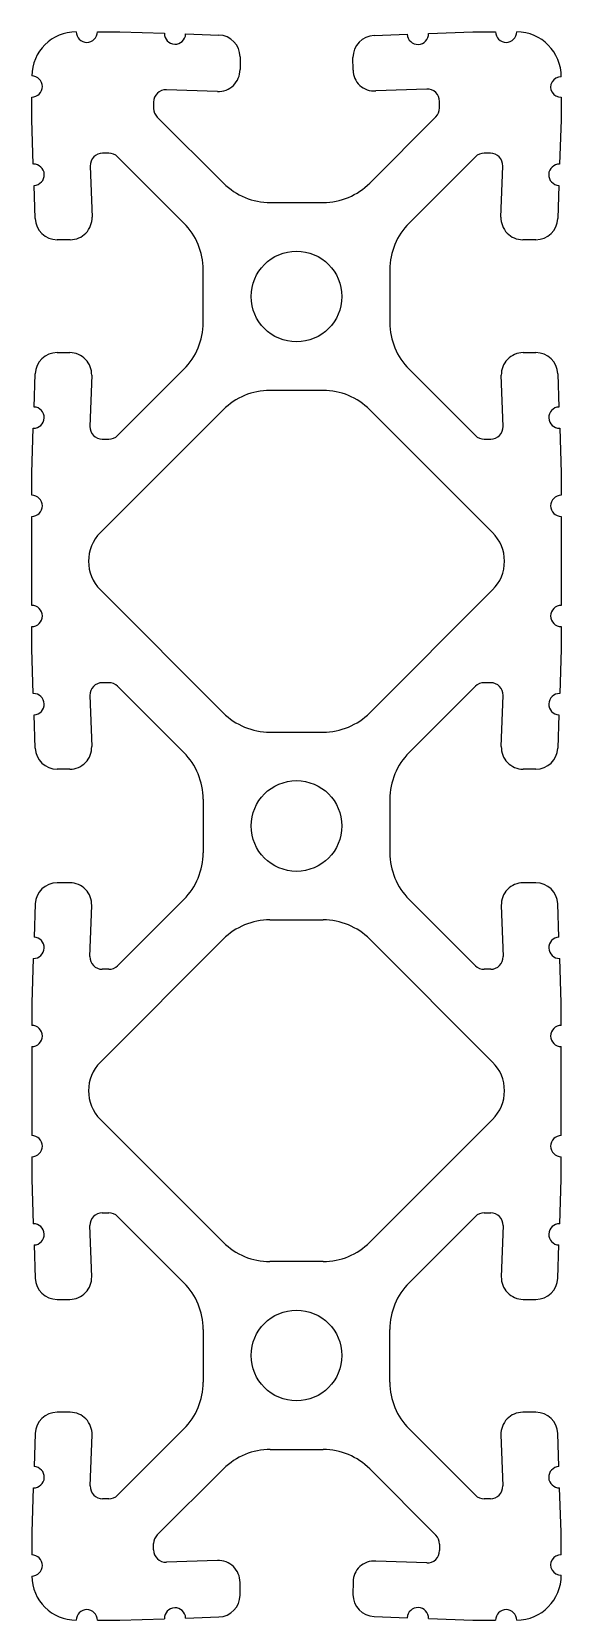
# Model space of a CAD drawing. Header units: millimetres. Extents: x -0.75 to 0.75, y -2.25 to 2.25.
import ezdxf

# ---------------------------------------------------------------- set-up
doc = ezdxf.new("R2010")
doc.units = ezdxf.units.MM
doc.layers.get('0').update_dxf_attribs({"linetype": 'CONTINUOUS'})
doc.layers.add('ASHADE', color=7, linetype='CONTINUOUS')

msp = doc.modelspace()

# ---------------------------------------------------------------- linework, layer by layer
at = {"color": 7, "linetype": 'CONTINUOUS'}
for p, q in [((-0.5641, 2.25), (-0.5001, 2.2501)), ((-0.5001, 2.2501), (-0.374, 2.2459)), ((-0.3141, 2.2439), (-0.2199, 2.2407)), ((0.2198, 2.2397), (0.314, 2.2431)), ((0.3739, 2.2453), (0.4999, 2.2499)), ((0.4999, 2.2499), (0.5639, 2.25)), ((-0.16, 2.1788), (-0.1599, 2.1428)), ((0.1601, 2.1416), (0.16, 2.1776)), ((-0.224, 2.0809), (-0.3686, 2.0858)), ((0.369, 2.0879), (0.2244, 2.0826)), ((-0.75, 2.001), (-0.75, 2.065)), ((-0.4048, 2.0507), (-0.4047, 2.033)), ((0.4053, 2.0342), (0.4052, 2.053)), ((0.75, 2.065), (0.75, 2.001)), ((-0.7456, 1.875), (-0.75, 2.001)), ((-0.3945, 2.0083), (-0.2066, 1.821)), ((0.2077, 1.8216), (0.395, 2.0095)), ((0.75, 2.001), (0.7455, 1.875)), ((-0.5316, 1.906), (-0.5493, 1.906)), ((-0.3192, 1.7081), (-0.5068, 1.8957)), ((0.5068, 1.8957), (0.3192, 1.7081)), ((0.5493, 1.906), (0.5316, 1.906)), ((-0.5843, 1.8698), (-0.5792, 1.7252)), ((0.5792, 1.7252), (0.5843, 1.8698)), ((-0.7402, 1.7208), (-0.7435, 1.815)), ((0.7435, 1.815), (0.7402, 1.7208)), ((-0.0743, 1.7664), (0.0756, 1.7666)), ((-0.6412, 1.661), (-0.6782, 1.661)), ((0.6782, 1.661), (0.6412, 1.661)), ((-0.2645, 1.4261), (-0.2645, 1.5759)), ((0.2644, 1.5759), (0.2644, 1.4261)), ((-0.6783, 1.341), (-0.6422, 1.341)), ((0.6422, 1.341), (0.6783, 1.341)), ((-0.7435, 1.187), (-0.7402, 1.2812)), ((-0.5803, 1.2768), (-0.5853, 1.1322)), ((-0.5068, 1.1062), (-0.3192, 1.2939)), ((0.3192, 1.2939), (0.5068, 1.1062)), ((0.5853, 1.1322), (0.5803, 1.2768)), ((0.7402, 1.2812), (0.7435, 1.187)), ((0.0754, 1.234), (-0.0754, 1.234)), ((-0.2076, 1.1792), (-0.5556, 0.8313)), ((0.5555, 0.8313), (0.2076, 1.1792)), ((-0.75, 1.001), (-0.7456, 1.127)), ((0.7456, 1.127), (0.75, 1.001)), ((-0.5503, 1.096), (-0.5316, 1.096)), ((0.5316, 1.096), (0.5503, 1.096)), ((-0.75, 0.937), (-0.75, 1.001)), ((0.75, 1.001), (0.75, 0.937)), ((-0.75, 0.625), (-0.75, 0.877)), ((0.75, 0.877), (0.75, 0.625)), ((-0.5556, 0.6687), (-0.2077, 0.3208)), ((0.2076, 0.3208), (0.5555, 0.6687)), ((-0.75, 0.501), (-0.75, 0.565)), ((0.75, 0.565), (0.75, 0.501)), ((-0.7456, 0.375), (-0.75, 0.501)), ((0.75, 0.501), (0.7456, 0.375)), ((-0.5316, 0.406), (-0.5503, 0.406)), ((0.5503, 0.406), (0.5316, 0.406)), ((-0.5853, 0.3698), (-0.5803, 0.2252)), ((-0.3192, 0.2081), (-0.5068, 0.3957)), ((0.5068, 0.3957), (0.3192, 0.2081)), ((0.5803, 0.2252), (0.5853, 0.3698)), ((-0.7402, 0.2208), (-0.7435, 0.315)), ((0.7435, 0.315), (0.7402, 0.2208)), ((-0.0754, 0.266), (0.0754, 0.266)), ((-0.6422, 0.161), (-0.6783, 0.161)), ((0.6783, 0.161), (0.6422, 0.161)), ((-0.6422, -0.161), (-0.6783, -0.161)), ((0.6783, -0.161), (0.6422, -0.161)), ((-0.7402, -0.2208), (-0.7435, -0.315)), ((-0.3192, -0.2081), (-0.5068, -0.3958)), ((0.5068, -0.3958), (0.3192, -0.2081)), ((0.7435, -0.315), (0.7402, -0.2208)), ((-0.5853, -0.3698), (-0.5803, -0.2252)), ((-0.0754, -0.266), (0.0754, -0.266)), ((0.5803, -0.2252), (0.5853, -0.3698)), ((-0.5556, -0.6687), (-0.2077, -0.3208)), ((0.2076, -0.3208), (0.5555, -0.6687)), ((-0.7456, -0.375), (-0.75, -0.501)), ((0.75, -0.501), (0.7456, -0.375)), ((-0.5316, -0.406), (-0.5503, -0.406)), ((0.5503, -0.406), (0.5316, -0.406)), ((-0.75, -0.501), (-0.75, -0.565)), ((0.75, -0.565), (0.75, -0.501)), ((-0.75, -0.625), (-0.75, -0.877)), ((0.75, -0.877), (0.75, -0.625)), ((-0.2076, -1.1792), (-0.5556, -0.8313)), ((0.5555, -0.8313), (0.2076, -1.1792)), ((-0.75, -0.937), (-0.75, -1.001)), ((0.75, -1.001), (0.75, -0.937)), ((-0.75, -1.001), (-0.7456, -1.127)), ((0.7456, -1.127), (0.75, -1.001)), ((-0.5503, -1.096), (-0.5316, -1.096)), ((-0.5068, -1.1063), (-0.3192, -1.2939)), ((0.3192, -1.2939), (0.5068, -1.1063)), ((0.5316, -1.096), (0.5503, -1.096)), ((-0.5803, -1.2768), (-0.5853, -1.1322)), ((0.5853, -1.1322), (0.5803, -1.2768)), ((-0.7435, -1.187), (-0.7402, -1.2812)), ((0.7402, -1.2812), (0.7435, -1.187)), ((0.0754, -1.234), (-0.0754, -1.234)), ((-0.6783, -1.341), (-0.6422, -1.341)), ((0.6422, -1.341), (0.6783, -1.341)), ((-0.2645, -1.4261), (-0.2645, -1.5759)), ((0.2644, -1.5759), (0.2644, -1.4261)), ((-0.6412, -1.661), (-0.6782, -1.661)), ((0.6782, -1.661), (0.6412, -1.661)), ((-0.3192, -1.7081), (-0.5068, -1.8958)), ((0.5068, -1.8958), (0.3192, -1.7081)), ((-0.7402, -1.7208), (-0.7435, -1.815)), ((-0.5843, -1.8698), (-0.5792, -1.7252)), ((0.5792, -1.7252), (0.5843, -1.8698)), ((0.7435, -1.815), (0.7402, -1.7208)), ((-0.0743, -1.7664), (0.0756, -1.7666)), ((-0.3945, -2.0083), (-0.2066, -1.821)), ((0.2077, -1.8216), (0.395, -2.0095)), ((-0.7456, -1.875), (-0.75, -2.001)), ((0.75, -2.001), (0.7455, -1.875)), ((-0.5316, -1.906), (-0.5493, -1.906)), ((0.5493, -1.906), (0.5316, -1.906)), ((-0.75, -2.001), (-0.75, -2.065)), ((0.75, -2.065), (0.75, -2.001)), ((-0.4048, -2.0507), (-0.4047, -2.033)), ((0.4053, -2.0342), (0.4052, -2.053)), ((-0.224, -2.0809), (-0.3686, -2.0858)), ((0.369, -2.0879), (0.2244, -2.0826)), ((-0.16, -2.1788), (-0.1599, -2.1428)), ((-0.5641, -2.25), (-0.5001, -2.2501)), ((-0.5001, -2.2501), (-0.374, -2.2459)), ((-0.3141, -2.2439), (-0.2199, -2.2407)), ((0.2198, -2.2397), (0.314, -2.2431)), ((0.3739, -2.2453), (0.4999, -2.2499)), ((0.4999, -2.2499), (0.5639, -2.25))]:
    msp.add_line(p, q, dxfattribs=at)
at = {"linetype": 'CONTINUOUS'}
for p, q in [((-0.2645, 0.0759), (-0.2645, -0.0759)), ((0.2644, 0.0759), (0.2644, -0.0759))]:
    msp.add_line(p, q, dxfattribs=at)
at = {"color": 7, "linetype": 'CONTINUOUS'}
for centre in [(0, 1.5), (0, 0), (0, -1.5)]:
    msp.add_circle(centre, 0.1285, dxfattribs=at)
for centre, radius, start, end in [((-0.6242, 2.1242), 0.1257, 89.9147, 179.6347), ((-0.5941, 2.25), 0.03, 180.0919, 0.0843), ((-0.3441, 2.2449), 0.03, 178.0871, 358.0795), ((-0.222, 2.1788), 0.062, 0.0843, 88.0844), ((0.222, 2.1777), 0.062, 92.0849, 180.0843), ((0.3439, 2.2442), 0.03, 182.0881, 2.0805), ((0.5939, 2.25), 0.03, 180.0881, 0.0805), ((0.6226, 2.1227), 0.1274, 359.7224, 89.3952), ((-0.75, 2.095), 0.03, 270, 89.9924), ((-0.2218, 2.1428), 0.0619, 267.9515, 0.0604), ((0.2198, 2.1422), 0.0597, 180.5214, 274.3922), ((0.7485, 2.0935), 0.0286, 87.1705, 272.8375), ((-0.3698, 2.0508), 0.035, 88.0847, 180.0843), ((0.3702, 2.0529), 0.035, 0.0843, 92.0841), ((-0.3697, 2.0331), 0.035, 180.0843, 225.0841), ((0.3703, 2.0342), 0.035, 315.0843, 0.0843), ((-0.5493, 1.871), 0.035, 90, 181.9996), ((-0.5316, 1.871), 0.035, 45.0001, 90), ((0.5316, 1.871), 0.035, 90, 134.9999), ((0.5493, 1.871), 0.035, 358.0004, 90), ((-0.7445, 1.845), 0.03, 272.0048, 91.9971), ((0.7445, 1.845), 0.03, 88.0029, 267.9952), ((-0.0745, 1.9534), 0.187, 225.0841, 270.0843), ((0.0753, 1.9536), 0.187, 270.0843, 315.0843), ((-0.6782, 1.723), 0.062, 181.9999, 270), ((-0.6412, 1.723), 0.062, 270, 1.9996), ((0.6412, 1.723), 0.062, 178.0004, 270), ((0.6782, 1.723), 0.062, 270, 358.0001), ((-0.4515, 1.5759), 0.187, 0, 45.0001), ((0.4514, 1.5759), 0.187, 134.9999, 180), ((-0.4515, 1.4261), 0.187, 315, 0), ((0.4514, 1.4261), 0.187, 180, 225), ((-0.6783, 1.279), 0.062, 90, 177.9994), ((-0.6422, 1.279), 0.062, 358.0001, 90), ((0.6422, 1.279), 0.062, 90, 181.9999), ((0.6783, 1.279), 0.062, 2.0006, 90), ((-0.0754, 1.047), 0.187, 90, 134.9997), ((0.0754, 1.047), 0.187, 44.9999, 90), ((-0.7446, 1.157), 0.03, 268.0038, 87.9961), ((0.7446, 1.157), 0.03, 92.0039, 271.9962), ((-0.5503, 1.131), 0.035, 178.0001, 270), ((0.5503, 1.131), 0.035, 270, 1.9999), ((-0.5316, 1.131), 0.035, 270, 315), ((0.5316, 1.131), 0.035, 225, 270), ((-0.75, 0.907), 0.03, 270.0038, 89.9962), ((0.75, 0.907), 0.03, 90.0038, 269.9962), ((-0.4742, 0.75), 0.115, 134.9997, 224.9997), ((0.4742, 0.75), 0.115, 314.9998, 44.9999), ((-0.75, 0.595), 0.03, 270.0076, 90), ((0.75, 0.595), 0.03, 90, 269.9924), ((-0.5503, 0.371), 0.035, 90, 182), ((-0.5316, 0.371), 0.035, 45, 90), ((0.5316, 0.371), 0.035, 90, 135), ((0.5503, 0.371), 0.035, 358, 90), ((-0.7446, 0.345), 0.03, 272.0038, 91.9962), ((0.7446, 0.345), 0.03, 88.0038, 267.9962), ((-0.0754, 0.453), 0.187, 224.9997, 270), ((0.0754, 0.453), 0.187, 270, 314.9998), ((-0.6422, 0.223), 0.062, 270, 2), ((0.6422, 0.223), 0.062, 178, 270), ((-0.6783, 0.223), 0.062, 182.0006, 270), ((-0.4515, 0.0759), 0.187, 360, 45), ((0.4514, 0.0759), 0.187, 135, 180), ((0.6783, 0.223), 0.062, 270, 357.9994), ((-0.4515, -0.0759), 0.187, 315, 0), ((0.4514, -0.0759), 0.187, 180, 225), ((-0.6783, -0.223), 0.062, 90, 177.9994), ((-0.6422, -0.223), 0.062, 358, 90), ((0.6422, -0.223), 0.062, 90, 182), ((0.6783, -0.223), 0.062, 2.0006, 90), ((-0.0754, -0.453), 0.187, 90, 135.0003), ((0.0754, -0.453), 0.187, 45.0002, 90), ((-0.7446, -0.345), 0.03, 268.0038, 87.9962), ((0.7446, -0.345), 0.03, 92.0038, 271.9962), ((-0.5503, -0.371), 0.035, 178, 270), ((-0.5316, -0.371), 0.035, 270, 315), ((0.5316, -0.371), 0.035, 225, 270), ((0.5503, -0.371), 0.035, 270, 2), ((-0.75, -0.595), 0.03, 270, 89.9924), ((0.75, -0.595), 0.03, 90.0076, 270), ((-0.4742, -0.75), 0.115, 135.0003, 225.0003), ((0.4742, -0.75), 0.115, 315.0001, 45.0002), ((-0.75, -0.907), 0.03, 270.0038, 89.9962), ((0.75, -0.907), 0.03, 90.0038, 269.9962), ((-0.5503, -1.131), 0.035, 90, 181.9999), ((-0.5316, -1.131), 0.035, 45, 90), ((0.5316, -1.131), 0.035, 90, 135), ((0.5503, -1.131), 0.035, 358.0001, 90), ((-0.7446, -1.157), 0.03, 272.0039, 91.9962), ((0.7446, -1.157), 0.03, 88.0038, 267.9961), ((-0.0754, -1.047), 0.187, 225.0003, 270), ((0.0754, -1.047), 0.187, 270, 315.0001), ((-0.6783, -1.279), 0.062, 182.0006, 270), ((-0.6422, -1.279), 0.062, 270, 1.9999), ((-0.4515, -1.4261), 0.187, 360, 45), ((0.4514, -1.4261), 0.187, 135, 180), ((0.6422, -1.279), 0.062, 178.0001, 270), ((0.6783, -1.279), 0.062, 270, 357.9994), ((-0.4515, -1.5759), 0.187, 314.9999, 0), ((0.4514, -1.5759), 0.187, 180, 225.0001), ((-0.6782, -1.723), 0.062, 90, 178.0001), ((-0.6412, -1.723), 0.062, 358.0004, 90), ((0.6412, -1.723), 0.062, 90, 181.9996), ((0.6782, -1.723), 0.062, 1.9999, 90), ((-0.0745, -1.9534), 0.187, 89.9157, 134.9159), ((0.0753, -1.9536), 0.187, 44.9157, 89.9157), ((-0.7445, -1.845), 0.03, 268.0029, 87.9952), ((0.7445, -1.845), 0.03, 92.0048, 271.9971), ((-0.5493, -1.871), 0.035, 178.0004, 270), ((0.5493, -1.871), 0.035, 270, 1.9996), ((-0.5316, -1.871), 0.035, 270, 314.9999), ((0.5316, -1.871), 0.035, 225.0001, 270), ((-0.3697, -2.0331), 0.035, 134.9159, 179.9157), ((0.3703, -2.0342), 0.035, 359.9157, 44.9157), ((-0.75, -2.095), 0.03, 270.0076, 90), ((-0.3698, -2.0508), 0.035, 179.9157, 271.9153), ((0.3702, -2.0529), 0.035, 267.9159, 359.9157), ((0.7485, -2.0936), 0.0286, 87.1625, 272.8295), ((-0.2218, -2.1428), 0.0619, 359.9396, 92.0485), ((0.2198, -2.1422), 0.0597, 85.6078, 179.4786), ((-0.6242, -2.1242), 0.1257, 180.3653, 270.0853), ((0.6226, -2.1227), 0.1274, 270.6048, 0.2776), ((-0.222, -2.1788), 0.062, 271.9156, 359.9157), ((0.222, -2.1777), 0.062, 179.9157, 267.9151), ((-0.5941, -2.25), 0.03, 359.9157, 179.9081), ((-0.3441, -2.2449), 0.03, 1.9205, 181.9129), ((0.3439, -2.2442), 0.03, 357.9195, 177.9119), ((0.5939, -2.25), 0.03, 359.9195, 179.9119)]:
    msp.add_arc(centre, radius, start, end, dxfattribs=at)
at = {"layer": 'ASHADE'}
msp.add_line((0.1601, -2.1416), (0.16, -2.1776), dxfattribs=at)

doc.saveas('drawing.dxf')
